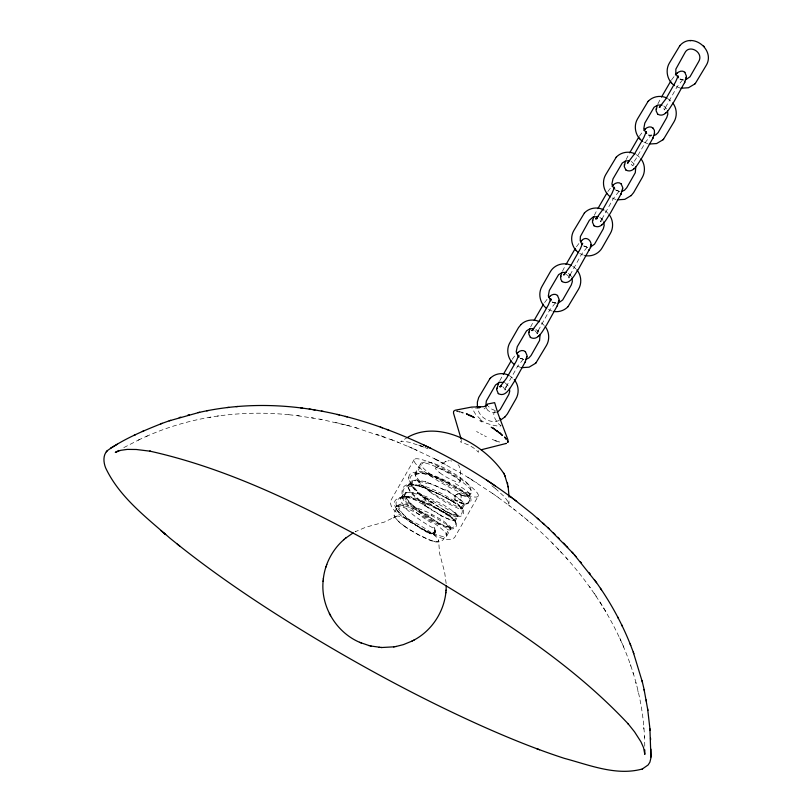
<?xml version="1.0" encoding="UTF-8"?>
<svg xmlns="http://www.w3.org/2000/svg" width="812" height="812" viewBox="0 0 812 812"><rect width="100%" height="100%" fill="white"/><g stroke="black" fill="none" stroke-linecap="round" stroke-linejoin="round"><path stroke-width="0.61" stroke-dasharray="4.06 3.04" d="M432.075 503.024C414.678 494.955 391.384 463.764 429.223 474.462C443.677 479.933 458.689 486.104 470.057 496.863C474.391 504.201 463.429 505.988 459.186 501.948M408.669 479.202L408.68 477.415M444.347 510.565C449.371 513.905 464.829 522.035 463.479 510.261C455.562 500.943 443.362 496.355 432.593 491.098C424.646 488.408 405.655 478.075 402.925 491.707C408.192 506.373 424.656 513.58 436.826 521.791C441.22 525.293 457.785 532.966 455.349 521.284C444.032 509.916 428.218 503.785 413.308 498.497C405.635 493.29 390.115 498.994 398.377 509.114C401.219 513.397 437.1 546.486 434.522 527.973M435.232 530.774L435.262 529.972M505.084 389.537L505.023 390.095L506.038 387.03M537.138 333.306L537.087 333.874L538.112 330.809M460.049 481.689L460.546 469.691L458.932 465.712M569.933 275.004L568.918 278.069L568.968 277.511M508.83 502.354L508.85 503.704L509.063 498.375M394.084 515.579C399.281 525.029 410.192 529.627 419.033 535.047C426.087 537.514 436.166 546.08 443.129 539.797L450.345 526.582L442.581 520.35L428.594 512.626L412.08 505.886L401.067 503.958L398.245 505.368L394.114 512.778L394.216 515.935M434.288 534.286C435.841 532.51 435.394 529.262 433.111 528.308M435.09 532.723L435.242 531.454M448.366 483.343C455.197 488.398 468.179 491.077 469.549 500.669C466.859 507.023 458.597 502.09 454.598 499.806A3.603 2.852 -46.8 0 1 454.172 496.721M469.549 500.669L469.671 499.664M430.705 492.59L445.352 502.171L458.262 508.424L460.81 508.728L464.058 503.095L459.541 498.619L448.092 491.656L435.232 485.474L423.691 481.323L416.972 480.004L413.054 480.41L408.588 487.433L409.197 490.184L412.283 494.427L424.625 505.084L442.408 516.3L450.295 519.995L454.02 520.665L457.237 515.031L455.603 512.839L443.565 504.902L428.147 497.34L416.779 493.28L408.446 491.94L405.421 492.914L402.011 498.761M462.495 495.482C473.741 499.928 463.084 491.372 459.582 489.727M454.091 520.573L452.609 518.462L447.97 514.981M450.376 527.079C441.505 526.135 432.664 518.949 424.747 514.26C417.855 508.332 406.203 503.135 405.107 493.351M601.763 219.21C600.22 224.183 601.58 220.6 598.769 218.956M665.424 107.6C663.881 111.833 665.231 109.447 662.744 107.539M398.245 505.368C402.133 519.203 418.992 526.247 430.36 533.758M454.304 496.741L454.832 495.767M530.642 326.952L533.048 322.293M506.14 386.796L517.579 366.425L523.811 358.468L522.725 358.863M562.472 271.147L564.878 266.488M538.204 330.585L549.643 310.204L555.885 302.247L555.043 302.967C557.316 301.567 553.145 303.576 552.19 301.952M594.303 215.353L596.698 210.684M570.105 274.852L581.473 254.4L587.705 246.452L586.822 246.807M626.133 159.548L628.529 154.889M601.936 219.047L613.304 198.605L619.536 190.647L618.653 191.013M657.953 103.743L660.359 99.084M665.525 107.377L676.964 86.996L683.196 79.048L682.1 79.444M460.891 508.657L459.572 506.617L454.456 502.79M432.025 462.83C428.777 461.795 424.006 460.617 421.783 464.099L415.653 474.858C415.805 483.028 425.549 487.667 430.918 492.722M411.968 481.313C413.501 492.285 426.879 497.908 434.816 504.445M499.816 380.625L502.729 375.428M460.414 494C455.339 491.595 452.101 501.887 458.618 500.984L456.029 500.476M414.658 474.208L420.799 463.408M446.671 535.991L451.036 528.318M414.181 459.541L390.582 500.923C389.354 511.134 403.199 515.904 409.593 521.619M400.56 498.883L403.787 493.239M467.742 496.629C475.994 489.118 466.565 481.922 460.566 477.811C451.584 471.599 441.951 466.058 431.527 462.678M461.947 509.195L465.256 503.399M469.103 496.66L471.528 492.407A29.222 5.278 29.7 0 0 435.861 466.758A29.222 5.278 29.7 0 0 431.091 474.563A29.222 5.278 29.7 0 0 471.528 492.407M478.136 496.274A36.885 6.658 29.7 0 1 426.858 473.477A36.885 6.658 29.7 0 1 433.476 463.977A36.885 6.658 29.7 0 1 478.136 496.274L454.537 537.656C446.092 543.522 435.13 534.123 426.889 531.505M407.604 486.54L410.811 480.937M454.791 521.72L458.1 515.945M395.901 507.053L396.774 505.541M408.771 486.916C417.784 482.541 428.614 490.438 437.323 493.32M434.176 531.921L434.369 531.616M464.058 503.095L461.246 502.872L454.882 500.08M639.338 136.284L642.647 131.798M434.004 533.606L434.298 533.149A3.735 2.984 -46.2 0 0 434.958 531.292L434.461 529.343M671.544 79.931L674.478 76.003M607.883 191.53L610.969 187.42M512.169 359.351L515.244 355.24M415.653 474.858C422.524 471.001 431.121 476.685 437.972 478.613M576.429 246.787L578.986 243.407M544.608 302.592L547.166 299.202M478.522 450.66L478.42 452.254L475.071 448.914L469.285 445.25L460.302 441.809L461.287 441.474L461.51 440.297M457.197 515.133C449.381 514.453 442.499 508.657 435.679 504.993M484.064 408.954L486.114 407.36M430.989 533.829A3.593 3.126 -51.7 0 0 432.36 533.525L433.689 532.55L430.999 533.809A3.583 3.157 -56.3 0 1 429.507 533.443M495.3 411.146C491.209 413.876 496.132 421.134 499.096 424.382C507.246 428.949 482.348 423.722 481.374 420.068M435.811 467.905L445.889 461.358L449.229 460.648M432.989 533.139L433.496 532.733A3.593 2.903 -46 0 0 434.095 532.053M407.949 437.14L400.783 441.596L403.95 441.261L410.03 442.408L423.752 447.036M355.595 531.525L355.108 531.789L365.704 527.252L384.441 522.045L395.982 516.351M393.109 518.015L396.083 516.29M123.82 447.595L139.634 439.475M146.069 436.541C191.216 416.262 241.864 409.684 290.909 414.942M138.202 440.145L147.469 435.882M496.447 412.597L491.696 412.8L487.87 410.425M499.309 420.484C490.154 424.168 479.141 417.53 477.537 407.928M466.23 503.765L467.235 503.45M650.483 135.208L651.366 134.843L645.723 141.856L635.816 159.05C631.462 164.217 635.035 169.129 630.305 163.039M217.342 416.089L218.996 415.845M208.968 417.398L210.673 417.145M682.202 79.424L680.009 79.058M650.382 135.228L648.534 135.015M618.551 191.023L615.273 189.825M586.721 246.828L583.726 245.904M522.827 358.843L520.208 358.315M683.958 80.084L679.928 79.089M479.557 408.121L474.228 408.05M651.813 135.878L648.443 135.076M619.982 191.683L614.978 189.805M556.322 303.282L552.272 302.094M431.284 533.809L429.781 533.575M587.736 247.467L583.777 246.087M523.841 359.483L520.37 358.336M297.496 415.693L321.704 419.499L349.525 425.975M289.001 414.729L299.323 415.896M501.227 425.803L500.943 425.803M311.503 417.683L313.473 418.038M319.847 419.165L321.704 419.499M450.65 460.8L451.705 461.064M345.567 424.909L335.671 422.484M680.243 88.092L675.848 86.427M520.857 367.511L515.803 365.461M433.75 541.32L434.258 541.462M434.471 541.513L434.999 541.655M355.311 427.589L392.856 440.216M347.516 425.417L357.189 428.107M459.511 493.716L460.262 493.929M647.661 143.704L643.358 141.836M615.841 199.508L612.197 198.026M552.18 311.108L547.867 309.24M421.347 486.865L422.027 487.078M417.632 493.655L418.18 493.828M429.142 474.604L429.67 474.766M425.295 481.343L425.853 481.516M495.239 410.608L491.443 408.964L488.235 406.294M583.27 255.09L579.697 253.445M566.279 274.517L568.085 275.623L568.948 277.399M447.361 526.836L448.823 527.323M384.969 437.232L376.271 434.166L378.321 434.897M418.738 445.128L423.275 446.854M420.707 445.849L420.22 445.676L421.732 446.255M396.977 441.84L412.435 448.315M390.836 439.424L398.814 442.56M459.978 502.293L462.211 503.196M424.422 502.506L422.392 501.674M424.849 447.493L428.097 448.853M461.926 495.239L463.053 495.726M438.795 478.867L447.3 482.886M534.824 330.443L537.118 333.204M502.76 386.654L505.054 389.415M413.42 448.752L436.003 459.46M408.426 446.549L417.023 450.345M446.306 497.908C437.201 493.686 400.834 472.087 402.021 493.777C409.045 506.505 422.656 513.854 434.471 521.527C440.774 523.913 448.153 531.515 455.217 528.064C460.759 520.533 447.26 515.853 442.773 512.21C430.33 505.399 417.236 498.436 402.914 496.903C381.447 500.385 406.365 520.817 414.851 524.491A30.724 5.542 29.7 0 0 421.083 528.125A31.313 5.654 29.7 0 0 429.487 532.489L432.288 533.799A3.695 0.67 29.7 0 0 434.247 533.991L433.973 533.646A29.222 5.278 29.7 0 0 443.291 530.429A29.222 5.278 29.7 0 0 408.091 509.104A29.222 5.278 29.7 0 0 399.646 512.859M436.44 492.823L442.905 496.081M445.453 481.983C418.84 465.063 391.161 473.954 427.041 499.126C437.414 505.074 448.092 516.016 460.658 515.305C467.915 506.252 449.158 500.821 443.91 496.538M409.36 521.466L424.016 530.023M446.488 482.409L457.44 488.408M484.439 435.8L486.378 436.775M436.663 459.825L438.389 460.698L434.055 458.475L464.423 475.142L494.102 494.447M448.731 482.805L449.462 483.17M444.895 489.545L445.615 489.91M431.375 514.879L432.075 515.244M423.854 529.942L427.132 531.627M445.341 464.332L437.952 460.465M435.597 507.804L436.491 508.261M631.3 161.395L634.761 164.582M437.374 508.728L439.942 510.129M480.511 433.72L482.48 434.775M438.226 523.598L438.825 523.923M447.148 498.365L447.96 498.832M440.774 510.586L441.586 511.052M476.593 431.507L478.552 432.634M449.31 499.431L451.533 500.72M448.762 499.289L449.554 499.745M667.545 98.445L671.828 101.845M599.814 217.383L601.966 219.088M535.92 329.398L539.036 332.402M509.439 375.641L513.143 378.443M505.358 382.98L508.891 386.756M442.378 511.509L444.641 512.859M450.315 500.192L452.487 501.522M458.171 488.854L458.892 489.291M469.488 478.227L476.735 482.775M467.803 477.192L469.245 478.095M445.352 513.296L447.351 514.564M453.167 501.948L453.827 502.374M663.81 105.976L666.804 109.163M636.385 154.635L639.968 157.609M572.734 266.234L576.307 269.208M568.329 273.38L570.136 274.882M428.208 500.324L428.837 500.771M496.386 496.102L498.192 497.38M492.468 493.3L509.946 506.14M605.204 210.856L608.137 213.404M541.32 322.871L544.243 325.429M424.138 505.47L424.808 505.967M491.859 485.769L495.756 488.824L494.467 487.789M513.285 508.748C587.117 565.314 644.241 650.96 644.758 746.502M508.373 504.912L515.011 510.088M495.279 488.448L504.688 496.964L508.84 502.851M480.674 419.479L475.538 414.221L471.833 407.837M521.507 515.326L523.019 516.594M526.917 519.873L528.561 521.253M405.35 516.605L406.03 517.203M551.967 542.903L553.307 544.284M557.651 548.719L559.082 550.191M458.577 465.306L458.029 464.728M460.587 507.388L461.49 508.353M560.432 551.622L561.721 553.033M566.025 557.722L567.385 559.214M602.189 219.352L602.93 220.387M570.369 275.146L571.516 276.953M487.606 410.131L486.276 407.928M455.349 521.284L455.786 522.258L454.649 520.299M589.319 586.365L590.344 587.837M594.201 593.288L596.252 596.323M599.926 601.905L606.31 612.238M403.584 494.285L404.051 495.29M623.809 647.164L619.718 637.856M396.388 505.237L396.966 506.739M469.265 497.857L469.6 498.903M632.964 672.559L633.462 674.143M630.396 664.531L630.873 666.073M635.766 682.293L636.141 683.836M637.785 690.515L638.171 692.098M644.322 736.169L644.423 737.743M643.703 727.511L643.804 729.054M446.153 583.544L444.621 572.115L439.596 553.5L438.622 540.559M461.125 497.817L461.033 494.904L461.043 496.457M457.765 516.3A29.405 5.694 34.3 0 1 423.773 499.238M432.776 527.82A29.405 5.714 34.3 0 1 402.722 505.176M452.487 511.154A29.405 3.004 30.1 0 1 457.826 516.3M419.591 494.955A29.405 3.481 26.9 0 1 448.752 510.088M405.503 492.559A29.405 6.76 26.1 0 1 418.677 494.762M419.642 512.473A29.405 7.582 29.3 0 1 406.264 493.168M403.899 505.47A29.405 7.298 32 0 1 401.392 497.776M401.158 497.685A29.405 7.491 28.3 0 1 435.851 507.865M436.957 508.17A29.405 4.669 25.3 0 1 452.944 518.391M455.694 520.025A29.405 3.278 27.5 0 1 441.028 515.843M440.916 515.437A29.405 4.182 33.7 0 1 425.549 505.785M425.914 504.759A29.405 5.958 34.1 0 1 408.507 485.282M398.448 512.423A29.405 7.582 29.2 0 1 398.256 505.155M439.251 524.755A29.405 5.511 34.3 0 1 419.865 512.758M445.585 523.588A29.405 3.806 33.2 0 1 444.803 528.632M431.02 515.326A29.405 3.522 26.8 0 1 444.621 523.364M398.509 505.084A29.405 5.105 25.1 0 1 429.426 515.711M446.762 490.001A29.405 3.573 32.7 0 1 463.855 505.541M426.899 482.48A29.405 5.095 25.1 0 1 444.083 489.89M412.222 486.682A29.405 6.699 26 0 1 427.274 483.698M426.097 499.471A29.405 7.064 32.7 0 1 412.191 486.764M408.598 485.19A29.405 7.501 28.4 0 1 420.555 486.053M418.759 484.48A29.405 6.384 25.6 0 1 459.49 505.653M461.226 506.678A29.405 3.289 27.5 0 1 459.947 508.657M457.054 506.424A29.405 3.096 31 0 1 432.238 492.945M431.537 492.376A29.405 5.948 34.1 0 1 418.495 481.14M419.926 481.242A29.405 7.267 32.1 0 1 428.482 473.812M428.533 473.721A29.405 6.394 25.6 0 1 449.401 482.521M455.258 483.627A29.405 4.639 25.3 0 1 461.642 494.812M431.304 522.705A28.197 5.481 34.3 0 1 402.722 497.847A28.197 5.481 34.3 0 1 431.558 510.058M433.679 527.201A3.593 2.862 -46.2 0 1 434.227 531.535M454.913 495.807A3.603 2.487 -39.7 0 1 459.227 494.082M461.734 495.097A28.197 3.39 32.6 0 1 459.227 493.919M600.809 221.717L600.799 221.808M506.231 386.593L505.947 387.253L506.231 386.593M538.295 330.372L538.011 331.032L538.295 330.372M570.125 274.578L569.841 275.227L570.125 274.578M601.956 218.773L601.662 219.433L601.956 218.773M665.617 107.174L665.322 107.823L665.617 107.174M469.001 501.948L468.412 502.638L469.001 501.948M682.841 79.302L682.354 79.759L682.851 79.251M445.199 461.764L446.062 461.287L445.199 461.764M499.299 441.982L495.787 440.957L499.299 441.982M496.01 440.804L492.173 439.465L496.01 440.804M439.779 472.807A14.007 2.527 29.7 0 0 459.825 482.125A14.007 2.527 29.7 0 0 443.849 470.107A14.007 2.527 29.7 0 0 439.779 472.807M404.477 526.115A24.654 4.456 29.7 0 0 438.51 541.096A24.654 4.456 29.7 0 0 408.294 519.416A24.654 4.456 29.7 0 0 404.477 526.115"/><path stroke-width="1.22" d="M509.063 497.127L508.139 486.297M446.194 585.746C446.458 608.066 433.476 629.899 413.684 640.242M518.665 355.768L518.716 355.199L516.259 361.198L506.444 378.392L499.928 386.827L500.811 386.461M582.559 243.752L582.61 243.184L580.397 248.716L570.907 265.422L564.035 274.659L564.594 274.466M614.603 188.76L614.4 187.542L611.974 193.388L602.737 209.618L596.241 218.519M646.21 131.94L646.22 132.143M678.04 76.176L678.061 75.942M647.631 708.876L649.925 728.78L650.93 757.85L649.894 762.163L648.138 764.955L642.231 769.045M323.135 580.813C320.547 606.534 336.31 632.578 360.081 642.505M323.308 579.108C324.932 563.843 332.575 549.318 344.227 539.33M445.788 592.912L445.839 592.364M445.991 590.7L446.042 590.162M323.085 581.362L323.359 578.56M498.355 383.67L496.68 389.709L498.355 393.647M529.911 328.667L528.764 333.945L530.419 337.427M525.384 361.614L527.059 355.575L525.384 351.647M560.696 276.405L560.808 279.358L562.249 281.632M557.448 305.403L559.123 299.364L557.458 295.426M593.765 216.581L592.405 222.092L594.069 225.827M589.279 249.599C594.699 243.813 587.228 234.059 581.443 240.758M625.392 161.263L624.245 166.541L625.9 170.023M621.109 193.804L622.784 187.755L621.109 183.827M657.223 105.469L656.076 110.736L657.73 114.228M654.492 133.249L654.381 130.296L652.939 128.022M684.76 82.195L686.434 76.155L684.77 72.227M560.706 276.354L561.934 272.385M652.939 137.999L654.482 133.3M496.751 388.745L496.863 388.055M528.815 332.534L528.927 331.844M526.876 357.229L526.988 356.539M560.645 276.73L560.757 276.039M558.94 301.019L559.062 300.328M592.466 220.935L592.587 220.235M590.771 245.214L590.882 244.524M624.296 165.13L624.418 164.44M622.601 189.409L622.713 188.719M656.126 109.326L656.238 108.635M654.431 133.615L654.543 132.924M686.252 77.81L686.373 77.12M550.739 299.232L548.323 304.987L539.087 321.227L531.992 330.606L532.773 330.261M646.23 131.828L643.804 137.583L634.568 153.823L627.443 163.202L628.153 162.887M487.423 405.33L483.729 406.66L471.528 407.086L455.156 410.233L453.624 411.248L453.492 413.085L461.186 439.17M325.815 567.253L325.998 566.746M326.586 565L326.769 564.482M498.487 383.376L499.055 382.158M498.243 393.556C506.028 398.083 510.961 386.076 514.575 381.132L525.252 361.919M530.307 337.335C538.092 341.862 543.025 329.865 546.649 324.912L557.316 305.698M562.137 281.531C569.922 286.057 574.855 274.06 578.469 269.117L589.147 249.893M593.958 225.736C601.753 230.263 606.686 218.266 610.299 213.312L620.977 194.098M625.788 169.931C633.583 174.458 638.506 162.461 642.13 157.508L652.807 138.294M657.618 114.137C665.414 118.653 670.336 106.656 673.96 101.713L684.628 82.499M498.253 383.893L498.578 383.173M525.161 362.122L525.486 361.391M557.225 305.911L557.55 305.18M589.055 250.106L589.38 249.375M620.886 194.301L621.2 193.581M652.716 138.507L653.031 137.776M684.536 82.702L684.861 81.971M503.318 374.403L511.113 360.944M534.215 320.243L543.512 304.206M566.045 264.438L575.343 248.401M597.865 208.633L606.828 193.124M629.696 152.839L638.658 137.319M661.526 97.034L670.824 80.997M162.177 423.326C143.298 430.867 123.992 438.805 107.357 450.619C102.759 455.085 103.459 462.302 105.59 467.783C119.293 497.015 146.201 517.254 169.86 538.092C215.068 574.997 263.87 607.264 313.747 637.471C367.816 669.951 423.529 699.792 481.069 725.674C508.332 737.854 536.011 749.161 564.421 758.378C589.451 765.026 616.531 776.272 642.566 768.913M107.357 450.619L106.311 451.787M679.877 45.624L669.342 63.123C664.957 70.502 667.373 80.906 674.528 85.615M648.047 101.429L637.511 118.928C633.137 126.307 635.542 136.7 642.708 141.42M675.33 74.988C677.391 72.187 681.735 69.406 684.881 72.319M616.217 157.224L605.691 174.722C601.459 181.868 603.529 191.876 610.248 196.768M695.356 83.443L705.882 65.945C716.184 50.253 692.332 31.12 679.817 45.685M584.386 213.028L573.861 230.527C569.628 237.672 571.709 247.68 578.418 252.562M663.526 139.248L674.051 121.749C677.401 115.994 676.873 108.311 672.823 103.043M489.93 378.625L478.694 397.515L477.375 402.031L477.385 407.096M568.035 306.652L578.57 289.143C582.052 283.165 581.321 275.116 576.855 269.838M535.971 362.862L546.506 345.364C549.846 339.609 549.318 331.935 545.268 326.657M643.845 130.417C645.875 127.738 650.097 125.342 653.051 128.123M612.015 186.212C614.045 183.542 618.267 181.147 621.221 183.918M580.519 241.661L581.697 240.525M548.689 297.466C550.698 294.918 554.789 292.888 557.57 295.517M516.625 353.687C518.635 351.139 522.725 349.099 525.496 351.738M648.524 100.942C653.224 96.222 660.948 95.055 666.865 98.079M680.994 88.244L688.464 87.747L694.869 83.93M649.164 144.039L656.634 143.551L663.039 139.735M617.333 199.843L624.804 199.356L631.218 195.53M520.979 324.556C525.679 319.837 533.393 318.669 539.31 321.704M490.418 378.138C495.117 373.429 502.831 372.261 508.748 375.286M521.608 367.663L529.089 367.176L535.494 363.35M500.913 419.794L504.932 416.932M485.231 406.497L487.535 404.041L494.63 402.65L497.908 413.338L508.099 440.226M647.986 101.49L648.585 100.881M616.156 157.284C620.804 152.148 628.884 150.727 635.035 153.884M694.808 83.991L695.407 83.382M584.336 213.089C589.157 207.74 597.673 206.451 603.895 210.044M662.978 139.796L663.587 139.187M631.157 195.601L633.644 192.556L642.221 177.544C645.57 171.789 645.043 164.115 640.993 158.847M521.04 324.495L518.543 327.54L509.966 342.542C505.734 349.688 507.815 359.696 514.524 364.588M489.869 378.686L490.478 378.077M568.096 306.591C564.502 310.488 558.9 312.376 553.682 311.443M535.433 363.411L536.032 362.802M504.871 417.003L507.358 413.958L515.935 398.946C519.426 392.967 518.695 384.918 514.219 379.63M676.629 73.628L677.178 73.131M644.799 129.433L645.347 128.925M665.322 113.325L665.87 112.817M612.969 185.237L613.517 184.73M633.492 169.129L634.04 168.622M601.662 224.924L602.21 224.416M549.318 296.837L549.866 296.329M517.254 353.058L517.802 352.55M538.011 336.523L538.559 336.016M596.252 218.509L595.612 219.007L596.536 218.641M345.506 538.254L353.179 532.875M343.811 539.686L345.922 537.909M497.482 412.11L500.263 409.461L508.84 394.439L509.713 391.425L509.479 388.39M117.334 444.215L110.483 448.194M118.826 450.447L115.304 452.385L120.714 450.325L127.311 449.401L136.274 449.483L150.342 451.218L149.753 451.117C241.753 471.61 325.653 517.701 407.604 562.726C485.708 609.355 565.609 657.06 628.285 723.969L627.899 723.502L634.537 731.835L640.922 741.772L643.571 747.679L644.829 754.399L644.789 749.882M395.809 646.535L403.351 644.637L412.161 641.033M411.684 641.277L414.171 639.988M407.949 437.14C440.794 418.698 485.962 445.93 504.079 473.934M133.939 435.445L135.401 434.755M142.333 431.507L143.765 430.837M169.18 420.849L199.64 412.283M160.654 423.874L170.672 420.301M685.592 79.84L689.997 76.785L698.594 61.773C704.329 52.415 689.094 43.736 684.81 52.942L675.868 69.101L675.797 73.679L678.05 77.678M590.111 247.244L594.506 244.189L603.296 228.832L604.199 225.381L603.681 221.95M558.28 303.049L562.675 299.983L571.283 284.982L572.348 281.622L571.993 278.171M179.219 417.591L180.812 417.145M187.816 415.165L189.379 414.729M481.333 449.746L506.363 443.413L505.703 443.474M660.186 107.042L659.303 107.407L665.83 98.973L675.635 81.779L678 76.287L678.497 77.637M653.366 135.736L655.954 134.701L658.167 132.589L666.764 117.578L667.829 114.218L667.474 110.767M621.535 191.541L624.469 190.262L626.752 187.724L635.299 172.682L635.766 166.988M525.811 359.351L528.754 358.082L531.038 355.544L539.574 340.502L540.051 334.808M206.664 410.821C238.21 404.599 270.761 403.98 302.612 408.142M197.996 412.628L208.268 410.476M370.637 645.987L381.67 647.519L394.155 646.819M596.739 218.611L597.378 218.59M500.699 386.482L501.329 386.41M393.637 646.91L396.357 646.443M584.752 255.496C591.471 257.099 598.901 253.73 602.22 247.69L610.401 233.348C613.74 227.593 613.212 219.92 609.162 214.642M571.374 265.483C564.035 261.626 554.129 264.671 550.211 271.979L542.03 286.332C537.798 293.477 539.878 303.485 546.588 308.367M236.038 406.639L237.733 406.477M227.309 407.533L229.055 407.37M690.931 40.61L690.007 40.671M379.001 647.337L379.529 647.367M381.102 647.479L381.67 647.519M309.21 409.065C334.179 412.77 358.701 419.266 382.432 427.833M300.673 407.868L311.057 409.319M456.831 411.227L457.846 411.379M312.985 409.624L314.985 409.989M321.369 411.095L323.267 411.43M629.554 160.786L625.575 160.938L622.256 163.039L612.979 178.894L611.913 183.999L613.862 188.688M533.829 328.596L529.85 328.758L526.531 330.86L517.254 346.714L516.199 351.819L518.401 356.803M359.614 642.312L369.247 645.641M368.749 645.52L371.196 646.119M598.099 216.672L593.064 216.997L589.329 220.346L580.377 236.505L580.215 240.656L582.062 244.524M566.268 272.477L562.32 272.426L558.605 274.649L549.318 290.493L548.313 296.035L550.739 300.876M337.345 414.435L339.396 414.942M345.333 416.404L347.272 416.881M458.983 411.623L460.231 411.948M504.008 382.391L499.289 382.34L495.523 384.979L486.337 400.996L485.759 406.264M662.044 105.154L657.801 105.032L654.086 107.245L644.809 123.089L643.804 128.631L646.22 133.472M461.581 412.354L463.043 412.831M386.867 429.457C431.507 446.123 473.69 469.326 511.905 497.776M380.3 427.051L388.826 430.167M536.702 748.674L539.554 749.74M360.731 642.789L361.279 643.023M423.285 444.753L430.847 448.376M480.125 420.646L482.023 421.692M491.24 427.234L492.965 428.36M486.561 480.054L495.411 485.972M512.951 498.558L532.449 513.996L549.176 528.856M508.474 495.198L516.706 501.38M177.28 544.111L179.706 546.05M163.415 532.713L165.638 534.58L160.888 530.581M537.351 518.188L538.874 519.548M542.944 523.141L544.588 524.603M547.704 527.455L573.445 553.672L596.587 582.732M553.388 532.855L554.961 534.347M557.905 537.25L559.265 538.65M563.609 543.066L565.071 544.558M566.451 546.029L567.761 547.461M572.064 552.15L573.445 553.672M703.618 46.01L704.166 46.629M671.057 82.438L671.605 83.068M639.237 138.243L639.775 138.862M575.576 249.842L576.124 250.472M574.754 555.154L575.992 556.596M580.245 561.569L581.544 563.092M589.279 572.795L590.375 574.277M594.394 579.687C609.173 599.977 621.525 622.073 630.731 645.438M600.433 588.304L601.53 589.867M329.327 613.334L330.596 615.75M646.667 133.432L646.24 132.255M519.112 357.057L518.685 355.869M617.658 616.927L618.429 618.46M621.576 624.702L622.378 626.285M504.831 475.538L508.383 487.525M503.501 472.726L505.44 476.817M500.101 418.606L500.334 419.114M633.248 652.087L642.444 682.303M630.132 643.886L633.867 653.69M550.942 300.359L550.749 299.658M644.078 689.449L647.885 710.47M642.069 680.73L644.464 691.053M507.47 482.998L507.703 484.175M646.19 699.914L646.433 701.477M649.925 728.78L650.026 730.353M650.513 738.088L650.615 739.691M650.97 757.028L650.93 749.131M614.44 187.379L614.339 187.998L614.44 187.379M550.78 298.978L550.678 299.598L550.78 298.978M507.713 442.347L507.987 441.718L507.713 442.347M564.655 274.091L563.782 274.801L564.655 274.091M532.834 329.895L532.205 330.454L532.834 329.895M500.76 386.106L500.141 386.674L500.76 386.106M480.176 406.883L478.694 406.903L480.186 406.883M470.148 415.693L466.474 413.795L470.148 415.693M474.117 417.551L470.219 415.389L474.117 417.551M496.447 430.776L493.168 428.137L496.447 430.776M499.573 433.1L496.67 430.563L499.573 433.1M502.273 435.303L499.816 432.908L502.273 435.303M506.14 439.109L504.749 437.15L506.14 439.109M507.703 441.86L507.5 440.48L507.703 441.86"/></g></svg>
